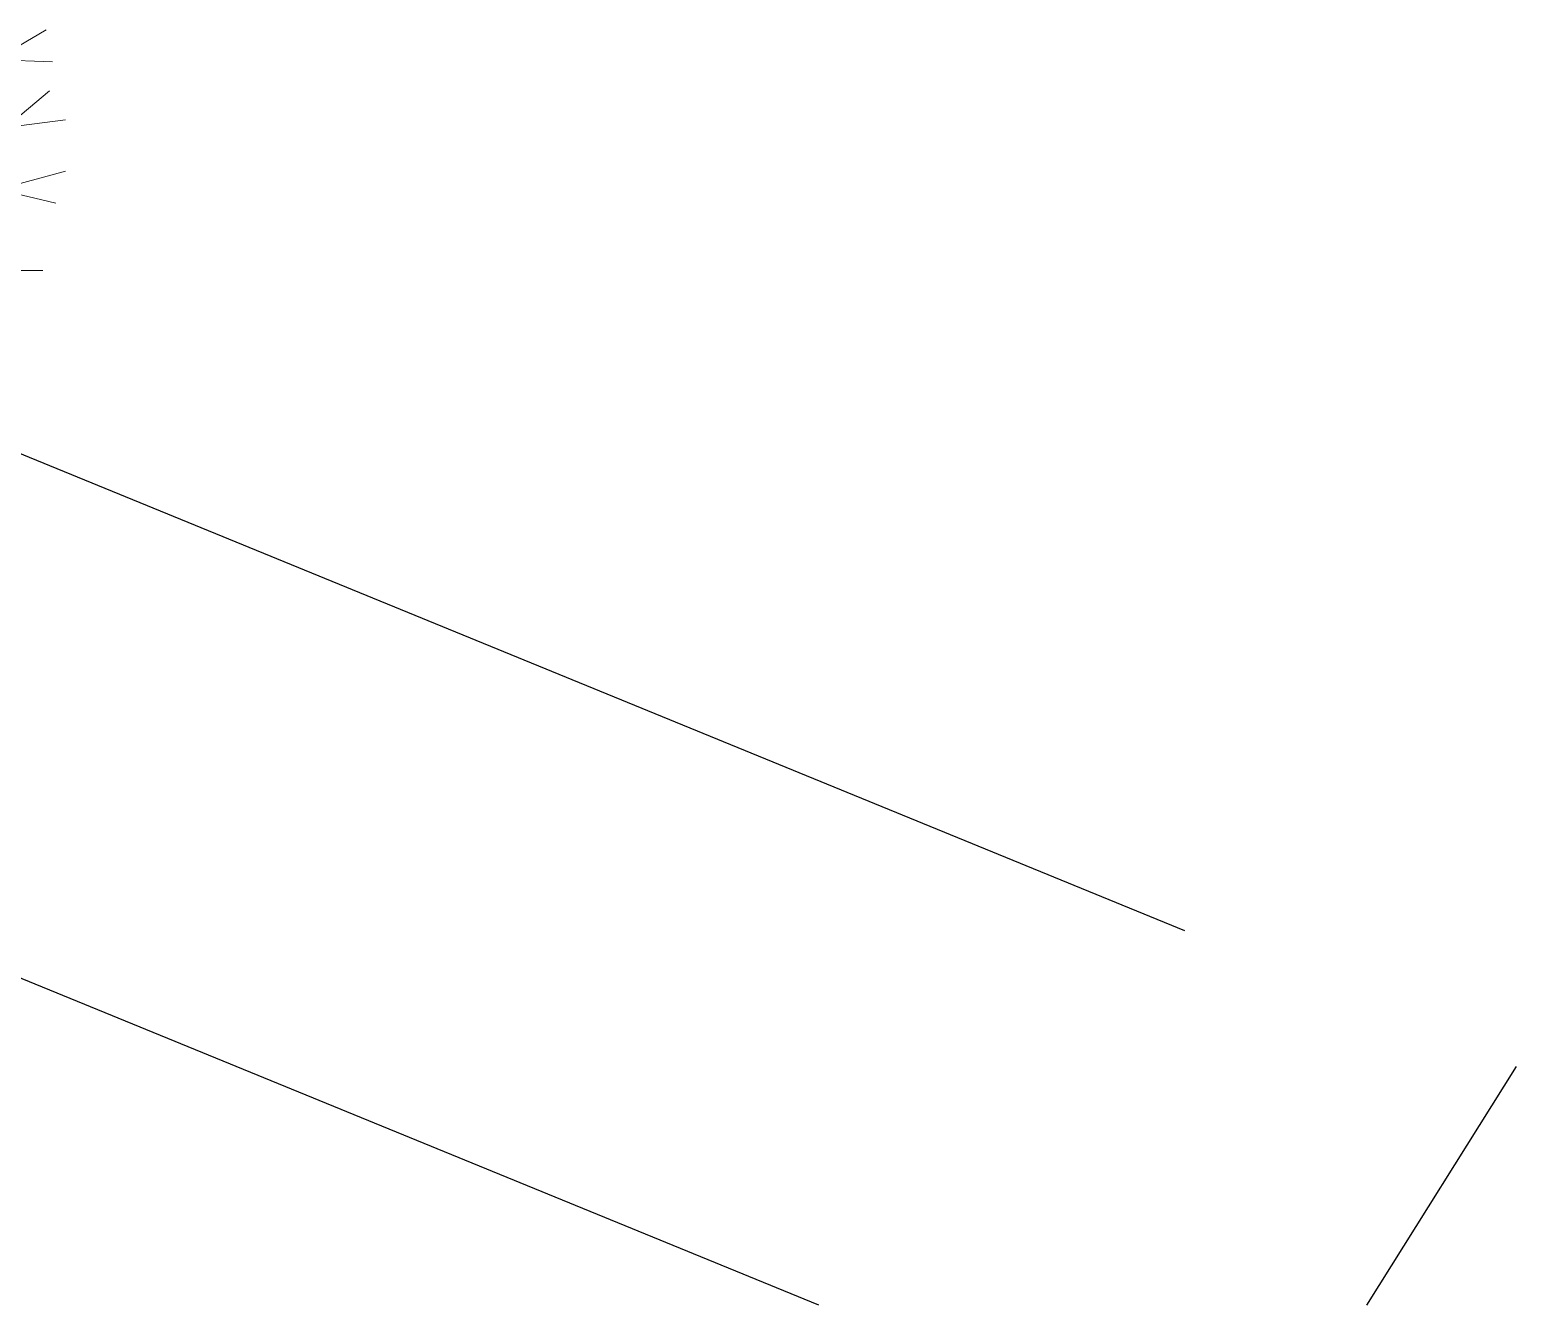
# Model space of a CAD drawing. Header units: millimetres. Extents: x 3079 to 579737, y 1565 to 1161826.
# Drawn here: x 542978 to 579737, y 942016 to 973558 of the extents above; entities that cross this region are included whole.
import ezdxf

# ---------------------------------------------------------------- set-up
doc = ezdxf.new("R2010")
doc.units = ezdxf.units.MM
doc.layers.add('IG-Elevation', color=252, linetype='Continuous')
doc.layers.add('TREES', color=72, linetype='Continuous', lineweight=5, transparency=0.05)

msp = doc.modelspace()

# ---------------------------------------------------------------- linework, layer by layer
at = {"layer": 'IG-Elevation'}
for points in [[(571543, 951278), (534473, 966460, 0.07275), (529135, 967786), (490844, 971560)], [(562494, 942016), (529925, 955355, 0.07275), (527958, 955844), (377433, 970679, 0.438837), (372492, 966268), (372213, 947573)]]:
    msp.add_lwpolyline(points, format="xyb", dxfattribs=at)
msp.add_lwpolyline([(579737, 947921), (576031, 942016)], dxfattribs=at)
at = {"layer": 'TREES'}
for p, q in [((543383, 973558), (542107, 972802)), ((543543, 972760), (541637, 972839)), ((543463, 972046), (542430, 971172)), ((543862, 971332), (541398, 971013)), ((543862, 970061), (541238, 969347)), ((543623, 969268), (542271, 969587)), ((543304, 967602), (542191, 967602))]:
    msp.add_line(p, q, dxfattribs=at)

doc.saveas('drawing.dxf')
